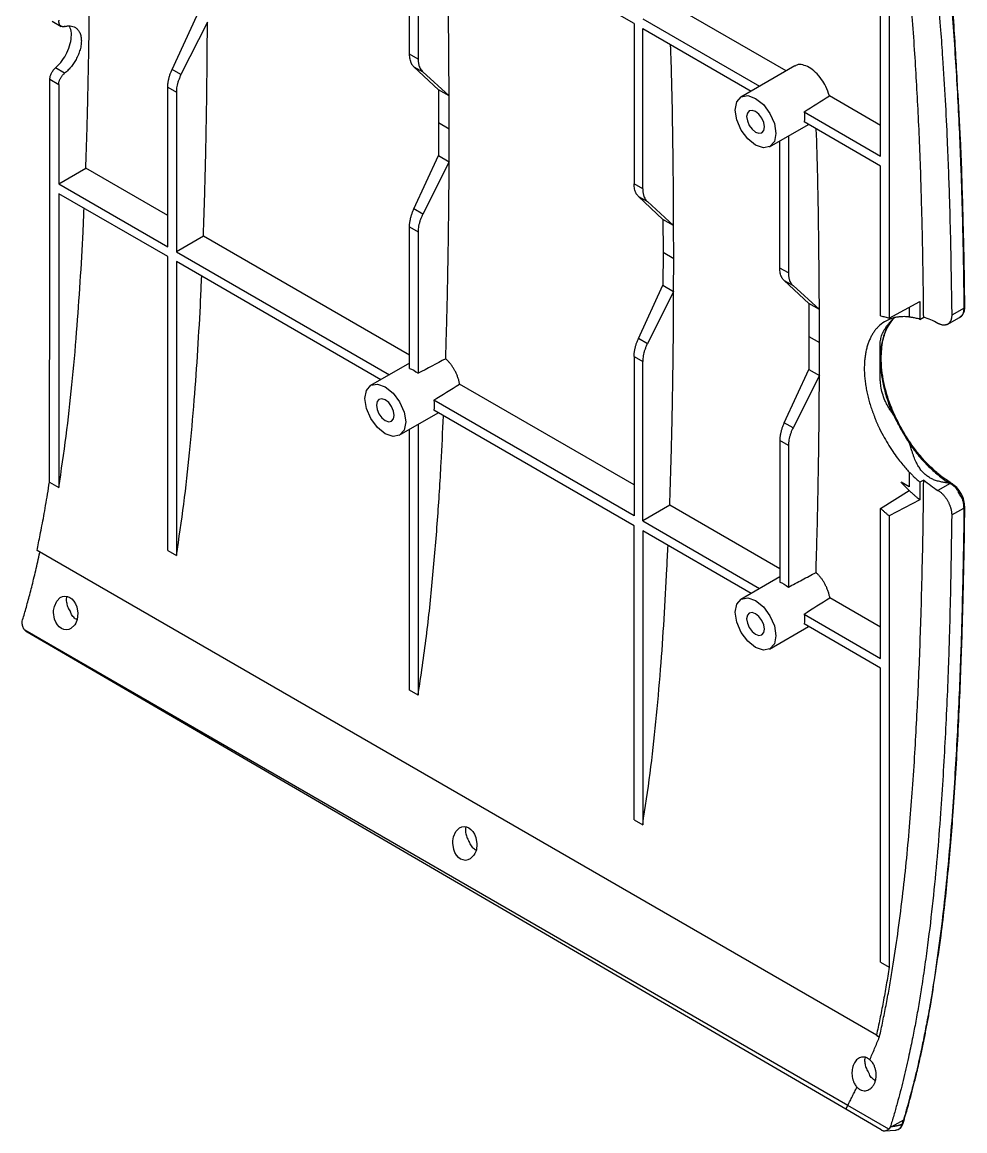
# Model space of a CAD drawing. Header units: millimetres. Extents: x 1874 to 2503, y 420 to 865.
# Drawn here: x 2359.6 to 2406.3, y 631.4 to 686.4 of the extents above; entities that cross this region are included whole.
import ezdxf

# ---------------------------------------------------------------- set-up
doc = ezdxf.new("R2010")
doc.units = ezdxf.units.MM
doc.layers.get('0').update_dxf_attribs({"lineweight": 18})
doc.layers.add('尺寸线层', color=3, linetype='Continuous', lineweight=18)

# ---------------------------------------------------------------- blocks, each defined once
blk = doc.blocks.new('54210')
at = {"color": 7, "linetype": 'Continuous', "lineweight": 25}
for p, q in [((55.51, -13.64), (55.51, 15.51)), ((56.37, 15.02), (56.37, -29.72)), ((31.06, -0.5), (11.18, 10.97)), ((8.78, -3.54), (8.78, 9.06)), ((9.63, 9.56), (9.63, -4.03)), ((46.14, -5.19), (34.54, 1.51)), ((-14.77, -5.04), (-12.33, 0.26)), ((-26.68, -0.24), (-25.76, -0.77)), ((-11.27, -0.36), (-13.89, -5.55)), ((31.06, -0.5), (31.06, -16.4)), ((31.91, -0.01), (43.51, -6.71)), ((31.91, -1), (42.66, -7.2)), ((31.91, -16.89), (31.91, -1)), ((9.63, -4.03), (8.78, -3.54)), ((-25.44, -5.42), (-26.34, -4.9)), ((-13.89, -5.55), (-14.77, -5.04)), ((9.21, -4.77), (10.09, -5.28)), ((11.65, -7.05), (9.21, -4.77)), ((10.09, -5.28), (12.71, -7.66)), ((47.01, -4.69), (41.64, -7.79)), ((-26.89, -6.02), (-26.01, -6.53)), ((-26.01, -6.53), (-26.01, -16.38)), ((-15.2, -22.63), (-15.2, -6.8)), ((-15.2, -6.8), (-14.34, -7.3)), ((-14.34, -7.3), (-14.34, -23.12)), ((11.65, -7.05), (11.66, -10.28)), ((12.71, -7.66), (11.65, -7.05)), ((12.72, -10.89), (12.71, -7.66)), ((55.51, -10.6), (50.43, -7.66)), ((47.91, -9.25), (55.51, -13.64)), ((11.66, -10.31), (11.65, -13.59)), ((11.66, -10.28), (11.66, -10.31)), ((11.66, -10.31), (12.72, -10.93)), ((12.71, -14.2), (12.72, -10.93)), ((12.72, -10.93), (12.72, -10.89)), ((44.49, -12.73), (48.36, -10.49)), ((55.51, -14.62), (47.91, -10.23)), ((46.36, -11.65), (46.36, -25.23)), ((45.51, -24.74), (45.51, -12.14)), ((9.21, -18.88), (11.65, -13.59)), ((12.71, -14.2), (10.09, -19.39)), ((11.65, -13.59), (12.71, -14.2)), ((-26.01, -16.38), (-23.33, -14.84)), ((-15.2, -19.54), (-23.33, -14.84)), ((55.51, -29.49), (55.51, -14.62)), ((-26.01, -16.38), (-15.2, -22.63)), ((31.91, -16.89), (31.06, -16.4)), ((-15.2, -23.61), (-26.01, -17.37)), ((-26.01, -17.37), (-26.01, -46.52)), ((31.48, -17.63), (32.37, -18.14)), ((33.92, -19.91), (31.48, -17.63)), ((32.37, -18.14), (34.98, -20.52)), ((10.09, -19.39), (9.21, -18.88)), ((8.78, -20.65), (9.63, -21.14)), ((8.78, -34.69), (8.78, -20.65)), ((33.92, -19.91), (33.93, -23.14)), ((34.98, -20.52), (33.92, -19.91)), ((34.99, -23.75), (34.98, -20.52)), ((-11.67, -21.57), (-14.34, -23.12)), ((8.78, -33.38), (-11.67, -21.57)), ((9.63, -21.14), (9.63, -35.18)), ((-15.2, -52.76), (-15.2, -23.61)), ((-14.34, -23.12), (6.78, -35.32)), ((5.93, -35.81), (-14.34, -24.1)), ((-14.34, -24.1), (-14.34, -53.25)), ((33.93, -23.17), (33.92, -26.44)), ((33.93, -23.14), (33.93, -23.17)), ((33.93, -23.17), (34.99, -23.78)), ((34.98, -27.06), (34.99, -23.78)), ((34.99, -23.78), (34.99, -23.75)), ((46.36, -25.23), (45.51, -24.74)), ((45.93, -25.97), (46.82, -26.48)), ((48.38, -28.25), (45.93, -25.97)), ((31.48, -31.74), (33.92, -26.44)), ((34.98, -27.06), (32.37, -32.25)), ((33.92, -26.44), (34.98, -27.06)), ((46.82, -26.48), (49.44, -28.86)), ((48.38, -28.25), (48.38, -31.48)), ((49.44, -28.86), (48.38, -28.25)), ((56.37, -29.72), (59.4, -28.07)), ((59.4, -28.07), (59.4, -29.83)), ((49.44, -32.09), (49.44, -28.86)), ((56.87, -29.68), (56.73, -29.81)), ((59.4, -29.83), (59.78, -29.62)), ((62.1, -30.34), (63.32, -29.66)), ((63.78, -28.72), (62.56, -29.4)), ((63.32, -29.66), (63.39, -29.62)), ((63.53, -29.5), (63.36, -29.6)), ((32.37, -32.25), (31.48, -31.74)), ((48.38, -31.48), (48.38, -31.52)), ((48.38, -31.52), (49.44, -32.13)), ((48.38, -31.52), (48.38, -34.79)), ((49.44, -32.13), (49.44, -32.09)), ((49.44, -35.4), (49.44, -32.13)), ((31.06, -33.5), (31.06, -49.33)), ((31.06, -33.5), (31.91, -34)), ((31.91, -49.82), (31.91, -34)), ((8.78, -34.16), (4.91, -36.4)), ((45.93, -40.09), (48.38, -34.79)), ((48.38, -34.79), (49.44, -35.4)), ((31.06, -46.24), (13.74, -36.24)), ((49.44, -35.4), (46.82, -40.6)), ((31.06, -49.33), (11.18, -37.85)), ((7.76, -41.33), (11.63, -39.1)), ((31.06, -50.31), (11.18, -38.84)), ((9.63, -40.25), (9.63, -67.09)), ((46.82, -40.6), (45.93, -40.09)), ((8.78, -66.6), (8.78, -40.75)), ((46.36, -42.34), (45.51, -41.85)), ((45.51, -41.85), (45.51, -55.89)), ((46.36, -42.34), (46.36, -56.38)), ((58.34, -44.97), (58.34, -46.45)), ((-26.94, -45.98), (-26.01, -46.52)), ((58.34, -46.45), (57.55, -45.99)), ((59.78, -45.76), (59.4, -45.97)), ((59.4, -45.97), (59.4, -47.73)), ((62.41, -46.11), (61.2, -46.79)), ((55.51, -48.59), (58.34, -46.8)), ((34.59, -48.27), (31.91, -49.82)), ((45.51, -54.58), (34.59, -48.27)), ((59.4, -47.73), (56.37, -49.33)), ((55.51, -63.45), (55.51, -48.59)), ((56.37, -49.33), (56.37, -94.07)), ((62.56, -49.23), (63.77, -48.55)), ((31.06, -79.46), (31.06, -50.31)), ((31.91, -49.82), (43.51, -56.52)), ((42.66, -57.01), (31.91, -50.8)), ((31.91, -50.8), (31.91, -79.95)), ((55.09, -100.81), (-28.17, -52.74)), ((-15.2, -52.76), (-14.34, -53.25)), ((45.51, -55.36), (41.64, -57.6)), ((55.51, -60.36), (50.47, -57.44)), ((47.91, -59.05), (55.51, -63.45)), ((44.49, -62.54), (48.36, -60.3)), ((55.51, -64.43), (47.91, -60.04)), ((52.25, -107.78), (-29.38, -60.66)), ((52.05, -108.16), (-29.16, -60.84)), ((55.51, -93.58), (55.51, -64.43)), ((9.63, -67.09), (8.78, -66.6)), ((31.06, -79.46), (31.91, -79.95)), ((55.51, -93.58), (56.37, -94.07)), ((55.09, -100.81), (55.4, -100.98)), ((55.38, -101.03), (55.39, -100.98)), ((52.05, -108.16), (52.25, -107.78)), ((55.57, -110.21), (52.05, -108.16)), ((56.31, -110.13), (52.25, -107.78)), ((57.77, -109.25), (56.59, -109.91)), ((57.66, -109.64), (57.77, -109.25)), ((57.72, -109.65), (57.87, -109.14)), ((55.89, -110.3), (57.02, -110.23))]:
    blk.add_line(p, q, dxfattribs=at)
at = {"color": 8, "linetype": 'Continuous', "lineweight": 25}
for p, q in [((58.34, -28.64), (58.34, -29.6)), ((55.13, -100.89), (55.38, -101.03))]:
    blk.add_line(p, q, dxfattribs=at)
at = {"color": 7, "linetype": 'Continuous', "lineweight": 25}
for points in [[(45.12, -11.4), (44.97, -12.2), (44.53, -12.7), (43.88, -12.83), (43.11, -12.56), (42.34, -11.94), (41.68, -11.06), (41.24, -10.05), (41.09, -9.07), (41.24, -8.27), (41.68, -7.76), (42.34, -7.64), (43.11, -7.91), (43.88, -8.53), (44.53, -9.41), (44.97, -10.42), (45.12, -11.4)], [(43.99, -10.74), (43.92, -10.31), (43.73, -9.87), (43.44, -9.49), (43.11, -9.21), (42.77, -9.1), (42.48, -9.15), (42.29, -9.37), (42.22, -9.72), (42.29, -10.15), (42.48, -10.59), (42.77, -10.98), (43.11, -11.25), (43.44, -11.37), (43.73, -11.32), (43.92, -11.1), (43.99, -10.74)], [(8.4, -40), (8.24, -40.81), (7.8, -41.31), (7.15, -41.44), (6.38, -41.17), (5.61, -40.55), (4.95, -39.66), (4.52, -38.66), (4.36, -37.68), (4.52, -36.87), (4.95, -36.37), (5.61, -36.24), (6.38, -36.51), (7.15, -37.14), (7.8, -38.02), (8.24, -39.02), (8.4, -40)], [(7.26, -39.35), (7.2, -38.92), (7, -38.48), (6.72, -38.09), (6.38, -37.82), (6.04, -37.7), (5.75, -37.76), (5.56, -37.98), (5.5, -38.33), (5.56, -38.76), (5.75, -39.2), (6.04, -39.59), (6.38, -39.86), (6.72, -39.98), (7, -39.92), (7.2, -39.7), (7.26, -39.35)], [(-25.74, -60.49), (-25.96, -60.33), (-26.15, -60.11), (-26.3, -59.85), (-26.42, -59.55), (-26.52, -58.91), (-26.52, -58.69), (-26.45, -58.29), (-26.22, -57.76), (-25.86, -57.4), (-25.63, -57.3), (-25.4, -57.27), (-25.16, -57.31), (-24.93, -57.41), (-24.72, -57.56), (-24.53, -57.77), (-24.36, -58.04), (-24.23, -58.34), (-24.12, -58.98), (-24.19, -59.6), (-24.32, -59.96), (-24.42, -60.12), (-24.8, -60.49), (-25.03, -60.59), (-25.26, -60.62), (-25.51, -60.59), (-25.74, -60.49)], [(45.12, -61.21), (44.97, -62.01), (44.53, -62.51), (43.88, -62.64), (43.11, -62.37), (42.34, -61.75), (41.68, -60.87), (41.24, -59.86), (41.09, -58.88), (41.24, -58.08), (41.68, -57.57), (42.34, -57.45), (43.11, -57.72), (43.88, -58.34), (44.53, -59.22), (44.97, -60.23), (45.12, -61.21)], [(43.99, -60.55), (43.92, -60.12), (43.73, -59.68), (43.44, -59.3), (43.11, -59.02), (42.77, -58.9), (42.48, -58.96), (42.29, -59.18), (42.22, -59.53), (42.29, -59.96), (42.48, -60.4), (42.77, -60.79), (43.11, -61.06), (43.44, -61.18), (43.73, -61.13), (43.92, -60.9), (43.99, -60.55)], [(13.85, -83.35), (13.64, -83.19), (13.44, -82.96), (13.29, -82.71), (13.17, -82.41), (13.07, -81.77), (13.08, -81.54), (13.14, -81.15), (13.37, -80.62), (13.73, -80.26), (13.96, -80.16), (14.2, -80.13), (14.43, -80.17), (14.66, -80.27), (14.87, -80.42), (15.06, -80.63), (15.23, -80.89), (15.36, -81.2), (15.47, -81.83), (15.41, -82.46), (15.27, -82.81), (15.17, -82.98), (14.8, -83.34), (14.57, -83.44), (14.33, -83.48), (14.09, -83.44), (13.85, -83.35)]]:
    blk.add_lwpolyline(points, dxfattribs=at)
for points, knots in [([(56.5, 24.22), (56.56, 24.07), (56.69, 23.79), (56.89, 23.35), (57.08, 22.89), (57.26, 22.43), (57.44, 21.95), (57.62, 21.46), (57.8, 20.96), (57.96, 20.44), (58.13, 19.91), (58.29, 19.37), (58.45, 18.82), (58.6, 18.26), (58.82, 17.43), (59.1, 16.24), (59.46, 14.58), (59.83, 12.61), (60.33, 9.51), (60.93, 4.92), (61.37, 0.11), (61.69, -4.37), (61.92, -8.02), (62.1, -11.76), (62.23, -15.09), (62.35, -18.47), (62.44, -22.23), (62.51, -26.01), (62.55, -28.4), (62.56, -29.4)], [0, 0, 0, 0, 33.307352, 67.05916, 101.258939, 135.91006, 171.015705, 206.57883, 242.602121, 279.087954, 316.038352, 353.454942, 391.338917, 429.691052, 468.512403, 558.592271, 666.754592, 792.98292, 937.209019, 1252.460854, 1639.417221, 1802.271679, 2049.017673, 2282.724388, 2458.773108, 2628.838661, 2868.664411, 3107.139238, 3278.574933, 3278.574933, 3278.574933, 3278.574933]), ([(57.77, 25.05), (57.83, 24.91), (57.98, 24.58), (58.22, 23.99), (58.53, 23.21), (58.93, 22.11), (59.35, 20.8), (59.75, 19.39), (60.13, 17.89), (60.59, 15.81), (61.13, 12.95), (61.63, 9.66), (62.04, 6.32), (62.38, 3.01), (62.67, -0.42), (62.92, -3.89), (63.2, -8.54), (63.4, -13.01), (63.56, -17.74), (63.65, -21.31), (63.73, -25.13), (63.76, -27.52), (63.77, -28.72)], [0, 0, 0, 0, 24.035941, 58.653872, 103.736199, 159.164341, 243.687957, 318.267143, 383.917188, 477.480808, 636.758036, 809.276331, 955.098399, 1114.252503, 1273.420711, 1432.583679, 1591.746636, 1910.094634, 2037.005832, 2228.470465, 2387.532003, 2546.829242, 2546.829242, 2546.829242, 2546.829242]), ([(63.15, -6.91), (63.04, -4.84), (62.81, -0.37), (62.18, 6.32), (61.44, 11.89), (60.69, 15.94), (60.22, 18.03), (59.83, 19.55), (59.51, 20.7), (59.07, 22.11), (58.52, 23.69), (58.06, 24.73), (57.83, 25.26)], [0, 0, 0, 0, 226.78963, 490.448192, 754.032892, 869.865138, 975.546705, 1012.003518, 1060.922569, 1122.477353, 1196.969646, 1272.156836, 1272.156836, 1272.156836, 1272.156836]), ([(59.78, -29.62), (59.77, -28.83), (59.76, -27.28), (59.72, -24.98), (59.68, -22.76), (59.64, -20.6), (59.58, -18.5), (59.48, -14.88), (59.28, -9.87), (58.98, -4.45), (58.68, -0.25), (58.42, 2.94), (58.1, 6.04), (57.73, 9.18), (57.29, 12.21), (56.88, 14.62), (56.53, 16.36), (56.27, 17.55), (55.99, 18.7), (55.7, 19.81), (55.5, 20.53), (55.4, 20.88)], [0, 0, 0, 0, 123.862343, 244.48663, 361.874443, 476.027495, 586.947652, 694.636947, 1051.58451, 1389.180869, 1568.759839, 1736.379854, 1914.032606, 2083.114487, 2263.941348, 2429.54033, 2502.080808, 2573.081139, 2642.560083, 2710.537664, 2777.03526, 2777.03526, 2777.03526, 2777.03526]), ([(12.71, -7.66), (12.69, -5.38), (12.67, -0.94), (12.57, 5.03), (12.45, 8.71), (12.41, 10.26)], [0, 0, 0, 0, 40.096101, 77.859551, 105.495699, 105.495699, 105.495699, 105.495699]), ([(-23.33, -14.84), (-23.31, -14.19), (-23.26, -12.87), (-23.2, -10.88), (-23.15, -8.85), (-23.1, -6.79), (-23.06, -4.69), (-23.02, -2.55), (-22.99, -0.37), (-22.97, 1.85), (-22.95, 4.1), (-22.94, 5.62), (-22.94, 6.38)], [0, 0, 0, 0, 59.908544, 121.086431, 183.53475, 247.254521, 312.246707, 378.512214, 446.051896, 514.866562, 584.956975, 656.323858, 656.323858, 656.323858, 656.323858]), ([(-26.34, -4.9), (-26.11, -4.66), (-25.67, -4.23), (-25.17, -3.37), (-24.84, -2.48), (-24.73, -1.63), (-24.79, -1.02), (-24.95, -0.8), (-24.99, -0.74)], [0, 0, 0, 0, 80.435782, 147.848458, 223.198313, 295.711127, 368.162206, 397.026919, 397.026919, 397.026919, 397.026919]), ([(-25.42, -0.79), (-25.45, -0.79), (-25.5, -0.81), (-25.57, -0.81), (-25.63, -0.81), (-25.69, -0.8), (-25.75, -0.78), (-25.8, -0.75), (-25.84, -0.72), (-25.88, -0.68), (-25.91, -0.63), (-25.94, -0.58), (-25.96, -0.53), (-25.98, -0.47), (-25.99, -0.41), (-25.99, -0.35), (-25.99, -0.29), (-25.99, -0.23), (-25.99, -0.19), (-25.98, -0.17)], [0, 0, 0, 0, 75.931484, 150.383322, 223.355623, 294.848507, 364.862107, 433.396575, 500.452074, 566.028789, 630.12692, 692.746692, 753.88835, 813.552162, 871.738425, 928.447467, 983.679645, 1037.435354, 1089.715028, 1089.715028, 1089.715028, 1089.715028]), ([(-25.42, -0.79), (-25.39, -0.78), (-25.31, -0.76), (-25.21, -0.74), (-25.1, -0.73), (-24.99, -0.72), (-24.83, -0.73), (-24.6, -0.77), (-24.34, -0.89), (-24.11, -1.09), (-23.92, -1.39), (-23.8, -1.77), (-23.76, -2.21), (-23.8, -2.7), (-23.93, -3.2), (-24.11, -3.7), (-24.35, -4.15), (-24.61, -4.56), (-24.86, -4.87), (-25.07, -5.1), (-25.25, -5.27), (-25.38, -5.37), (-25.44, -5.42)], [0, 0, 0, 0, 24.464654, 48.829547, 73.165289, 97.542747, 122.032423, 194.541628, 267.128374, 350.106159, 433.161493, 522.57448, 612.067845, 701.478543, 790.974288, 873.947486, 957.007789, 1029.513285, 1102.104015, 1142.808896, 1183.368524, 1224.111441, 1224.111441, 1224.111441, 1224.111441]), ([(-11.67, -21.57), (-11.64, -20.92), (-11.6, -19.61), (-11.54, -17.62), (-11.48, -15.59), (-11.43, -13.52), (-11.39, -11.42), (-11.35, -9.28), (-11.32, -7.1), (-11.3, -4.89), (-11.28, -2.63), (-11.27, -1.12), (-11.27, -0.36)], [0, 0, 0, 0, 42.422462, 85.744086, 129.965641, 175.087851, 221.111397, 268.03692, 315.865027, 364.596288, 414.231246, 464.77041, 464.77041, 464.77041, 464.77041]), ([(34.98, -20.52), (34.97, -18.03), (34.93, -13.22), (34.83, -7.24), (34.72, -3.77), (34.68, -2.59)], [0, 0, 0, 0, 136.323711, 264.418499, 329.864552, 329.864552, 329.864552, 329.864552]), ([(9.21, -4.77), (9.19, -4.75), (9.14, -4.71), (9.08, -4.63), (9.02, -4.55), (8.97, -4.46), (8.93, -4.36), (8.88, -4.23), (8.83, -4.04), (8.79, -3.8), (8.78, -3.63), (8.78, -3.54)], [0, 0, 0, 0, 22.511022, 44.890268, 67.205076, 89.523364, 111.91302, 134.441288, 179.308676, 223.91941, 268.817493, 268.817493, 268.817493, 268.817493]), ([(9.63, -4.03), (9.63, -4.08), (9.64, -4.16), (9.65, -4.29), (9.66, -4.42), (9.69, -4.54), (9.71, -4.65), (9.76, -4.8), (9.84, -4.96), (9.95, -5.14), (10.04, -5.23), (10.09, -5.28)], [0, 0, 0, 0, 23.675015, 47.212256, 70.682593, 94.157505, 117.708424, 141.406098, 188.605333, 235.538323, 282.777117, 282.777117, 282.777117, 282.777117]), ([(-26.89, -6.02), (-26.89, -6), (-26.89, -5.95), (-26.88, -5.88), (-26.87, -5.8), (-26.85, -5.7), (-26.81, -5.57), (-26.74, -5.42), (-26.66, -5.27), (-26.56, -5.13), (-26.46, -5), (-26.38, -4.93), (-26.34, -4.9)], [0, 0, 0, 0, 39.503063, 78.722607, 117.943773, 157.451719, 236.103867, 314.762211, 393.423005, 472.072089, 550.715392, 629.346766, 629.346766, 629.346766, 629.346766]), ([(-26.01, -6.53), (-26.01, -6.5), (-26.01, -6.44), (-26, -6.35), (-25.98, -6.25), (-25.95, -6.15), (-25.91, -6.04), (-25.85, -5.93), (-25.79, -5.82), (-25.72, -5.71), (-25.63, -5.61), (-25.54, -5.51), (-25.47, -5.45), (-25.44, -5.42)], [0, 0, 0, 0, 48.93081, 100.148524, 153.65366, 209.446626, 267.527735, 327.897217, 390.555232, 455.501874, 522.737182, 592.261144, 664.0737, 664.0737, 664.0737, 664.0737]), ([(-15.2, -6.8), (-15.2, -6.76), (-15.19, -6.67), (-15.19, -6.53), (-15.17, -6.39), (-15.15, -6.24), (-15.12, -6.09), (-15.08, -5.9), (-15.01, -5.64), (-14.9, -5.34), (-14.81, -5.14), (-14.77, -5.04)], [0, 0, 0, 0, 26.174023, 52.19573, 78.143473, 104.096271, 130.1331, 156.332175, 208.51351, 260.400497, 312.625568, 312.625568, 312.625568, 312.625568]), ([(50.43, -7.66), (50.33, -7.35), (50.15, -6.79), (49.65, -5.98), (49.07, -5.31), (48.41, -4.81), (47.76, -4.56), (47.28, -4.53), (47.08, -4.67), (47.03, -4.71)], [0, 0, 0, 0, 161.852699, 290.780463, 439.698541, 581.594164, 723.163127, 872.404399, 929.875184, 929.875184, 929.875184, 929.875184]), ([(-26.94, -45.98), (-26.94, -44.32), (-26.93, -40.99), (-26.92, -36), (-26.91, -31), (-26.9, -24.34), (-26.89, -16.02), (-26.89, -9.35), (-26.89, -6.02)], [0, 0, 0, 0, 74.491368, 148.982741, 223.474096, 297.96545, 446.94817, 595.93089, 595.93089, 595.93089, 595.93089]), ([(-13.89, -5.55), (-13.91, -5.6), (-13.96, -5.7), (-14.02, -5.85), (-14.08, -6), (-14.14, -6.14), (-14.19, -6.29), (-14.24, -6.49), (-14.3, -6.74), (-14.34, -7.02), (-14.34, -7.21), (-14.34, -7.3)], [0, 0, 0, 0, 24.560225, 48.976679, 73.322828, 97.672775, 122.100586, 146.679627, 195.631343, 244.303041, 293.288247, 293.288247, 293.288247, 293.288247]), ([(63.86, -28.6), (63.85, -27.91), (63.84, -26.56), (63.81, -24.71), (63.78, -23.16), (63.75, -21.89), (63.72, -20.75), (63.69, -19.6), (63.61, -16.68), (63.49, -12.41), (63.25, -8.61), (63.15, -6.91)], [0, 0, 0, 0, 162.57926, 317.896246, 438.757742, 530.367619, 619.843749, 711.100507, 803.952269, 1316.075364, 1730.011971, 1730.011971, 1730.011971, 1730.011971]), ([(49.44, -28.86), (49.42, -26.58), (49.39, -22.15), (49.29, -16.18), (49.18, -12.5), (49.13, -10.94)], [0, 0, 0, 0, 189.48659, 368.277755, 499.469488, 499.469488, 499.469488, 499.469488]), ([(12.37, -33.73), (12.39, -33.06), (12.43, -31.71), (12.49, -29.66), (12.54, -27.57), (12.58, -25.44), (12.62, -23.27), (12.65, -21.06), (12.68, -18.81), (12.7, -16.51), (12.71, -14.98), (12.71, -14.2)], [0, 0, 0, 0, 79.095798, 159.928298, 242.498882, 326.808849, 412.859421, 500.651742, 590.186895, 681.465898, 774.489711, 774.489711, 774.489711, 774.489711]), ([(31.48, -17.63), (31.46, -17.61), (31.41, -17.56), (31.35, -17.49), (31.3, -17.41), (31.25, -17.32), (31.2, -17.22), (31.15, -17.09), (31.1, -16.9), (31.06, -16.66), (31.06, -16.49), (31.06, -16.4)], [0, 0, 0, 0, 81.445732, 162.414696, 243.150517, 323.898931, 404.905558, 486.413686, 648.745601, 810.148929, 972.5919, 972.5919, 972.5919, 972.5919]), ([(31.91, -16.89), (31.91, -16.93), (31.91, -17.02), (31.92, -17.15), (31.94, -17.27), (31.96, -17.39), (31.99, -17.51), (32.04, -17.65), (32.11, -17.82), (32.22, -18), (32.32, -18.09), (32.37, -18.14)], [0, 0, 0, 0, 82.583243, 164.685904, 246.555193, 328.440435, 410.590808, 493.253094, 657.893577, 821.605345, 986.383823, 986.383823, 986.383823, 986.383823]), ([(-26.01, -46.52), (-25.76, -44.81), (-25.24, -41.38), (-24.68, -36.25), (-24.23, -31.16), (-23.87, -26.1), (-23.64, -22.02), (-23.53, -19.59), (-23.5, -18.82)], [0, 0, 0, 0, 106.312577, 213.620537, 324.964241, 431.573603, 539.21843, 589.779033, 589.779033, 589.779033, 589.779033]), ([(8.78, -20.65), (8.78, -20.6), (8.78, -20.51), (8.79, -20.37), (8.81, -20.23), (8.83, -20.08), (8.86, -19.94), (8.9, -19.74), (8.97, -19.49), (9.08, -19.18), (9.16, -18.98), (9.21, -18.88)], [0, 0, 0, 0, 48.744793, 97.205923, 145.529305, 193.862102, 242.351394, 291.142842, 388.321956, 484.952895, 582.213459, 582.213459, 582.213459, 582.213459]), ([(10.09, -19.39), (10.07, -19.44), (10.02, -19.54), (9.95, -19.69), (9.89, -19.84), (9.84, -19.99), (9.79, -20.14), (9.74, -20.33), (9.68, -20.58), (9.64, -20.87), (9.64, -21.05), (9.63, -21.14)], [0, 0, 0, 0, 49.784487, 99.277545, 148.628092, 197.986336, 247.502416, 297.325042, 396.551986, 495.211322, 594.50615, 594.50615, 594.50615, 594.50615]), ([(45.93, -25.97), (45.91, -25.95), (45.87, -25.91), (45.81, -25.83), (45.75, -25.75), (45.7, -25.66), (45.66, -25.57), (45.6, -25.43), (45.55, -25.25), (45.52, -25), (45.51, -24.83), (45.51, -24.74)], [0, 0, 0, 0, 119.694784, 238.688897, 357.340378, 476.010365, 595.059829, 714.846311, 953.413551, 1190.616116, 1429.346566, 1429.346566, 1429.346566, 1429.346566]), ([(46.36, -25.23), (46.36, -25.28), (46.36, -25.37), (46.37, -25.49), (46.39, -25.62), (46.41, -25.74), (46.44, -25.85), (46.49, -26), (46.56, -26.16), (46.68, -26.34), (46.77, -26.44), (46.82, -26.48)], [0, 0, 0, 0, 120.82235, 240.94159, 360.719399, 480.520546, 600.709591, 721.647584, 962.522722, 1202.039115, 1443.116144, 1443.116144, 1443.116144, 1443.116144]), ([(-14.34, -53.25), (-14.09, -51.54), (-13.57, -48.12), (-13.01, -42.98), (-12.56, -37.89), (-12.21, -32.84), (-11.97, -28.75), (-11.87, -26.33), (-11.83, -25.55)], [0, 0, 0, 0, 116.030512, 233.147245, 354.671955, 471.027684, 588.513342, 643.691199, 643.691199, 643.691199, 643.691199]), ([(34.59, -48.27), (34.61, -47.7), (34.65, -46.56), (34.7, -44.82), (34.75, -43.06), (34.8, -41.27), (34.84, -39.45), (34.88, -37.1), (34.93, -34.17), (34.96, -30.65), (34.98, -28.27), (34.98, -27.06)], [0, 0, 0, 0, 118.130138, 238.298004, 360.505239, 484.753406, 611.04399, 739.378406, 976.937406, 1223.396392, 1478.762132, 1478.762132, 1478.762132, 1478.762132]), ([(63.54, -29.49), (63.55, -29.48), (63.64, -29.42), (63.74, -29.22), (63.85, -28.93), (63.86, -28.7), (63.86, -28.58)], [0, 0, 0, 0, 51.052985, 340.237979, 625.880459, 908.604283, 908.604283, 908.604283, 908.604283]), ([(58.35, -29.6), (58.29, -29.59), (58.16, -29.58), (57.95, -29.56), (57.69, -29.56), (57.4, -29.58), (57.06, -29.62), (56.53, -29.74), (55.91, -30.02), (55.39, -30.43), (55.06, -30.78), (54.86, -31.05), (54.67, -31.35), (54.5, -31.67), (54.34, -32.02), (54.21, -32.39), (54.1, -32.79), (54.01, -33.22), (53.94, -33.68), (53.9, -34.16), (53.89, -34.49), (53.89, -34.66)], [0, 0, 0, 0, 75.547728, 173.148681, 292.769465, 434.452857, 598.4798, 785.607068, 1248.186404, 1628.511723, 1789.456969, 1953.502487, 2119.457704, 2286.550078, 2455.392701, 2626.510727, 2800.584616, 2977.617422, 3156.427093, 3337.122193, 3520.404074, 3520.404074, 3520.404074, 3520.404074]), ([(55.51, -29.49), (55.59, -29.5), (55.73, -29.53), (55.94, -29.59), (56.15, -29.65), (56.3, -29.7), (56.37, -29.72)], [0, 0, 0, 0, 207.341088, 414.548183, 621.755279, 829.096367, 829.096367, 829.096367, 829.096367]), ([(55.56, -33.73), (55.59, -33.11), (55.65, -31.91), (56.17, -30.61), (56.59, -29.89), (56.87, -29.68), (56.87, -29.68)], [0, 0, 0, 0, 308.858106, 585.446082, 833.865418, 837.29491, 837.29491, 837.29491, 837.29491]), ([(59.4, -29.83), (59.32, -29.8), (59.18, -29.76), (58.97, -29.71), (58.78, -29.67), (58.62, -29.64), (58.48, -29.62), (58.39, -29.6), (58.35, -29.6)], [0, 0, 0, 0, 261.820624, 501.437551, 718.889593, 914.082192, 1086.5231, 1235.886829, 1235.886829, 1235.886829, 1235.886829]), ([(62.56, -29.4), (62.56, -29.44), (62.56, -29.52), (62.55, -29.62), (62.53, -29.73), (62.51, -29.83), (62.48, -29.92), (62.44, -30.01), (62.39, -30.09), (62.33, -30.16), (62.27, -30.23), (62.2, -30.28), (62.12, -30.33), (62.04, -30.36), (61.95, -30.38), (61.86, -30.4), (61.76, -30.4), (61.65, -30.39), (61.54, -30.37), (61.43, -30.33), (61.32, -30.29), (61.24, -30.25), (61.2, -30.23)], [0, 0, 0, 0, 186.83418, 375.206726, 565.118202, 756.569161, 949.56014, 1144.091666, 1340.164249, 1537.778389, 1736.934573, 1937.633277, 2139.874966, 2343.660091, 2548.989096, 2755.862412, 2964.280462, 3174.243656, 3385.752398, 3598.807081, 3813.408088, 4029.555795, 4029.555795, 4029.555795, 4029.555795]), ([(63.32, -29.66), (63.32, -29.66), (63.38, -29.63), (63.46, -29.56), (63.53, -29.5)], [0, 0, 0, 0, 37.635279, 512.808292, 512.808292, 512.808292, 512.808292]), ([(63.53, -29.5), (63.54, -29.49), (63.56, -29.47), (63.58, -29.45), (63.61, -29.41), (63.65, -29.35), (63.69, -29.28), (63.73, -29.18), (63.76, -29.05), (63.78, -28.89), (63.78, -28.78), (63.78, -28.72)], [0, 0, 0, 0, 59.950874, 152.004577, 276.477572, 433.487981, 623.090495, 845.312982, 1191.314697, 1537.564846, 1884.264029, 1884.264029, 1884.264029, 1884.264029]), ([(55.47, -33.78), (55.47, -33.7), (55.46, -33.55), (55.45, -33.33), (55.45, -33.14), (55.45, -32.97), (55.45, -32.83), (55.45, -32.67), (55.45, -32.46), (55.46, -32.21), (55.49, -31.95), (55.55, -31.63), (55.68, -31.23), (55.89, -30.83), (56.1, -30.51), (56.29, -30.27), (56.5, -30.04), (56.65, -29.89), (56.73, -29.81)], [0, 0, 0, 0, 151.169415, 289.87423, 416.293708, 530.549758, 632.72083, 722.854977, 854.926429, 1094.023965, 1295.870877, 1471.640277, 1849.00231, 2242.914172, 2442.514983, 2645.339097, 2851.07908, 3059.001996, 3059.001996, 3059.001996, 3059.001996]), ([(56.73, -29.81), (56.53, -30.04), (56.34, -30.29), (56.03, -30.86), (55.9, -31.17), (55.69, -31.83), (55.61, -32.19), (55.5, -32.96), (55.47, -33.36), (55.47, -33.78)], [0, 0, 0, 0, 209.654284, 209.654284, 419.308567, 419.308567, 628.962851, 628.962851, 838.617134, 838.617134, 838.617134, 838.617134]), ([(31.06, -33.5), (31.06, -33.46), (31.06, -33.37), (31.07, -33.23), (31.08, -33.09), (31.1, -32.94), (31.13, -32.8), (31.17, -32.6), (31.24, -32.35), (31.35, -32.04), (31.44, -31.84), (31.48, -31.74)], [0, 0, 0, 0, 105.517849, 210.421652, 315.027272, 419.653274, 524.618039, 630.236883, 840.600501, 1049.777485, 1260.317419, 1260.317419, 1260.317419, 1260.317419]), ([(32.37, -32.25), (32.34, -32.3), (32.29, -32.4), (32.23, -32.55), (32.17, -32.7), (32.11, -32.84), (32.07, -32.99), (32.01, -33.19), (31.96, -33.44), (31.92, -33.72), (31.91, -33.91), (31.91, -34)], [0, 0, 0, 0, 106.825261, 213.025188, 318.919321, 424.82997, 531.079296, 637.986396, 850.903007, 1062.601671, 1275.663945, 1275.663945, 1275.663945, 1275.663945]), ([(13.74, -36.24), (13.73, -36.19), (13.71, -36.08), (13.68, -35.92), (13.63, -35.76), (13.58, -35.61), (13.53, -35.45), (13.46, -35.3), (13.4, -35.15), (13.33, -35), (13.25, -34.86), (13.17, -34.73), (13.09, -34.59), (13.01, -34.47), (12.92, -34.34), (12.83, -34.23), (12.74, -34.12), (12.65, -34.01), (12.56, -33.91), (12.46, -33.82), (12.4, -33.76), (12.37, -33.73)], [0, 0, 0, 0, 118.586148, 235.81878, 351.69808, 466.224237, 579.397449, 691.21792, 801.685864, 910.801504, 1018.565069, 1124.9768, 1230.036948, 1333.745774, 1436.103549, 1537.110557, 1636.767094, 1735.073468, 1832.03, 1927.637028, 2021.894904, 2021.894904, 2021.894904, 2021.894904]), ([(56.73, -39.22), (56.67, -39.14), (56.57, -39), (56.42, -38.78), (56.28, -38.55), (56.16, -38.32), (56.04, -38.1), (55.87, -37.72), (55.68, -37.18), (55.55, -36.61), (55.49, -36.14), (55.47, -35.79), (55.45, -35.42), (55.45, -35.07), (55.45, -34.7), (55.45, -34.27), (55.46, -33.96), (55.47, -33.78)], [0, 0, 0, 0, 138.209165, 274.497975, 409.144494, 542.339721, 674.274989, 805.143213, 1186.373476, 1558.753908, 1709.120844, 1920.829445, 2107.693445, 2295.71657, 2466.313796, 2703.510277, 3008.741846, 3008.741846, 3008.741846, 3008.741846]), ([(55.47, -33.78), (55.47, -34.62), (55.58, -35.5), (55.9, -36.89), (56.03, -37.36), (56.34, -38.29), (56.52, -38.75), (56.73, -39.22)], [0, 0, 0, 0, 333.27551, 333.27551, 499.913264, 499.913264, 666.551019, 666.551019, 666.551019, 666.551019]), ([(62.63, -46.14), (62.32, -45.94), (61.72, -45.56), (60.89, -44.87), (60.17, -44.18), (59.5, -43.45), (58.91, -42.71), (58.4, -41.99), (57.85, -41.14), (57.18, -39.95), (56.56, -38.57), (56.11, -37.23), (55.81, -36.07), (55.6, -34.81), (55.57, -34), (55.56, -33.58)], [0, 0, 0, 0, 232.556923, 443.581651, 631.938781, 798.440951, 988.873341, 1141.082283, 1267.191359, 1519.453874, 1859.54416, 2061.626852, 2287.320435, 2532.834155, 2801.271883, 2801.271883, 2801.271883, 2801.271883]), ([(53.89, -34.66), (53.89, -34.75), (53.89, -34.93), (53.9, -35.2), (53.92, -35.48), (53.95, -35.75), (53.98, -36.03), (54.02, -36.3), (54.06, -36.58), (54.12, -36.86), (54.17, -37.14), (54.24, -37.42), (54.31, -37.7), (54.38, -37.98), (54.46, -38.26), (54.55, -38.53), (54.64, -38.8), (54.74, -39.08), (54.84, -39.34), (54.94, -39.61), (55.05, -39.88), (55.16, -40.14), (55.38, -40.64), (55.86, -41.59), (56.51, -42.65), (57.15, -43.56), (57.59, -44.11), (57.98, -44.57), (58.23, -44.84), (58.34, -44.97)], [0, 0, 0, 0, 142.352028, 283.271267, 422.926368, 561.475485, 699.066197, 835.835528, 971.912252, 1107.421499, 1242.48429, 1377.230652, 1511.358697, 1644.374935, 1775.998682, 1906.448472, 2035.844836, 2164.299722, 2291.921324, 2418.813866, 2545.083247, 2670.915524, 2796.230979, 3255.958418, 4055.343831, 4407.630551, 4720.438127, 4991.584812, 5222.620026, 5222.620026, 5222.620026, 5222.620026]), ([(49.1, -54.93), (49.12, -54.26), (49.16, -52.9), (49.22, -50.85), (49.27, -48.76), (49.31, -46.63), (49.35, -44.46), (49.38, -42.25), (49.41, -40), (49.43, -37.71), (49.43, -36.18), (49.44, -35.4)], [0, 0, 0, 0, 190.747511, 385.54395, 584.392649, 787.296736, 994.259158, 1205.282692, 1420.369957, 1639.523425, 1862.745435, 1862.745435, 1862.745435, 1862.745435]), ([(9.63, -67.09), (9.92, -65.15), (10.5, -61.26), (11.1, -55.49), (11.57, -49.75), (11.92, -44.38), (12.07, -40.94), (12.14, -39.4)], [0, 0, 0, 0, 167.10961, 333.829144, 504.390214, 673.444577, 812.461506, 812.461506, 812.461506, 812.461506]), ([(56.73, -39.22), (56.75, -39.27), (56.81, -39.36), (56.88, -39.51), (56.97, -39.68), (57.08, -39.9), (57.22, -40.17), (57.44, -40.58), (57.71, -41.07), (58.06, -41.65), (58.28, -42.01), (58.39, -42.19)], [0, 0, 0, 0, 95.270596, 191.593408, 278.957959, 419.316498, 618.669549, 787.874032, 1196.480028, 1573.108881, 1920.168831, 1920.168831, 1920.168831, 1920.168831]), ([(45.93, -40.09), (45.91, -40.14), (45.87, -40.24), (45.8, -40.4), (45.75, -40.55), (45.7, -40.7), (45.65, -40.86), (45.61, -41.01), (45.58, -41.15), (45.55, -41.3), (45.53, -41.44), (45.52, -41.58), (45.51, -41.72), (45.51, -41.8), (45.51, -41.85)], [0, 0, 0, 0, 195.057524, 388.928034, 581.612072, 773.110187, 963.422942, 1152.550906, 1340.494664, 1527.254809, 1712.831945, 1897.226691, 2080.439675, 2262.471539, 2262.471539, 2262.471539, 2262.471539]), ([(46.82, -40.6), (46.79, -40.65), (46.75, -40.74), (46.68, -40.89), (46.62, -41.04), (46.57, -41.19), (46.52, -41.34), (46.46, -41.54), (46.41, -41.78), (46.37, -42.07), (46.36, -42.25), (46.36, -42.34)], [0, 0, 0, 0, 144.658612, 288.470419, 431.868134, 575.288214, 719.166917, 863.936351, 1152.25974, 1438.933834, 1727.454473, 1727.454473, 1727.454473, 1727.454473]), ([(62.41, -46.12), (62.4, -46.11), (62.37, -46.1), (62.32, -46.08), (62.26, -46.06), (62.2, -46.06), (62.13, -46.05), (62.03, -46.04), (61.91, -46.02), (61.76, -46), (61.5, -45.95), (61.16, -45.87), (60.77, -45.74), (60.42, -45.57), (60.09, -45.35), (59.78, -45.08), (59.5, -44.77), (59.25, -44.4), (59.01, -43.96), (58.84, -43.54), (58.7, -43.16), (58.62, -42.89), (58.51, -42.57), (58.44, -42.34), (58.39, -42.19)], [0, 0, 0, 0, 35.095343, 78.662168, 142.249387, 176.946014, 231.488217, 305.928469, 397.522267, 517.690978, 666.48602, 1003.193591, 1321.189504, 1625.300992, 1946.409206, 2285.644915, 2640.199147, 3010.586361, 3426.447065, 3919.589159, 4181.959827, 4443.8144, 4621.617709, 5023.966696, 5023.966696, 5023.966696, 5023.966696]), ([(58.39, -42.19), (58.68, -42.6), (58.99, -43), (59.62, -43.76), (59.95, -44.11), (60.63, -44.77), (60.98, -45.08), (61.69, -45.65), (62.05, -45.9), (62.41, -46.12)], [0, 0, 0, 0, 247.809571, 247.809571, 495.619142, 495.619142, 743.428713, 743.428713, 991.238284, 991.238284, 991.238284, 991.238284]), ([(58.34, -44.97), (58.41, -45.03), (58.55, -45.18), (58.79, -45.42), (59.08, -45.69), (59.29, -45.87), (59.4, -45.97)], [0, 0, 0, 0, 185.886706, 413.437122, 683.429797, 996.212866, 996.212866, 996.212866, 996.212866]), ([(-28.17, -52.75), (-28.12, -52.5), (-28.01, -51.98), (-27.85, -51.16), (-27.67, -50.27), (-27.49, -49.3), (-27.31, -48.26), (-27.12, -47.14), (-27, -46.38), (-26.94, -45.98)], [0, 0, 0, 0, 87.379323, 183.907296, 289.575316, 404.382339, 528.332783, 661.43172, 803.683636, 803.683636, 803.683636, 803.683636]), ([(55.4, -100.98), (55.45, -100.73), (55.57, -100.21), (55.73, -99.44), (55.89, -98.65), (56.05, -97.86), (56.2, -97.06), (56.35, -96.25), (56.49, -95.43), (56.63, -94.6), (56.91, -92.91), (57.29, -90.26), (57.73, -86.76), (58.11, -83.21), (58.42, -79.78), (58.69, -76.29), (58.98, -71.78), (59.28, -66.04), (59.5, -60.1), (59.64, -54.87), (59.73, -50.39), (59.77, -47.33), (59.78, -45.76)], [0, 0, 0, 0, 83.600312, 168.274365, 254.030904, 340.878349, 428.824804, 517.878074, 608.045677, 699.334856, 791.75259, 1170.47438, 1583.12875, 1968.867635, 2373.983352, 2755.61939, 3164.94734, 3933.978865, 4747.290776, 5245.294528, 5772.827202, 6329.921376, 6329.921376, 6329.921376, 6329.921376]), ([(58.34, -46.8), (58.27, -46.73), (58.14, -46.6), (57.94, -46.4), (57.74, -46.2), (57.61, -46.06), (57.55, -45.99)], [0, 0, 0, 0, 249.516132, 499.091255, 748.874806, 999.015844, 999.015844, 999.015844, 999.015844]), ([(63.21, -46.89), (63.19, -46.86), (63.14, -46.79), (63.09, -46.71), (63.05, -46.66), (63.03, -46.63), (63, -46.6), (62.98, -46.58), (62.95, -46.54), (62.87, -46.45), (62.69, -46.28), (62.52, -46.18), (62.41, -46.11)], [0, 0, 0, 0, 249.438008, 499.676003, 573.844513, 675.843953, 747.24919, 785.577551, 861.668404, 1070.040338, 1569.473306, 2427.011508, 2427.011508, 2427.011508, 2427.011508]), ([(63.86, -48.43), (63.84, -48.22), (63.81, -47.79), (63.51, -47.1), (63.08, -46.48), (62.73, -46.22), (62.55, -46.1)], [0, 0, 0, 0, 264.807498, 529.430323, 793.920899, 1059.316458, 1059.316458, 1059.316458, 1059.316458]), ([(59.4, -47.73), (59.33, -47.67), (59.18, -47.55), (58.97, -47.37), (58.76, -47.19), (58.55, -47), (58.41, -46.87), (58.34, -46.8)], [0, 0, 0, 0, 242.688809, 485.14611, 727.526193, 969.983494, 1212.672303, 1212.672303, 1212.672303, 1212.672303]), ([(61.2, -46.79), (61.23, -46.81), (61.3, -46.85), (61.4, -46.93), (61.5, -47.01), (61.6, -47.1), (61.69, -47.19), (61.78, -47.29), (61.87, -47.4), (61.95, -47.51), (62.03, -47.62), (62.1, -47.73), (62.17, -47.85), (62.23, -47.97), (62.29, -48.09), (62.34, -48.21), (62.39, -48.33), (62.43, -48.45), (62.46, -48.57), (62.49, -48.68), (62.52, -48.8), (62.54, -48.91), (62.55, -49.02), (62.56, -49.13), (62.56, -49.2), (62.56, -49.23)], [0, 0, 0, 0, 250.615059, 499.607476, 746.977576, 992.725693, 1236.852165, 1479.357339, 1720.241569, 1959.505218, 2197.148653, 2433.172253, 2667.576403, 2900.361496, 3131.527936, 3361.076133, 3589.006509, 3815.319492, 4040.015522, 4263.095049, 4484.558531, 4704.40644, 4922.639256, 5139.257471, 5354.261589, 5354.261589, 5354.261589, 5354.261589]), ([(63.53, -47.48), (63.51, -47.45), (63.47, -47.4), (63.41, -47.32), (63.35, -47.23), (63.31, -47.15), (63.26, -47.06), (63.23, -46.98), (63.22, -46.92), (63.21, -46.89)], [0, 0, 0, 0, 276.675836, 539.065965, 789.482263, 1030.581322, 1265.33628, 1496.964716, 1728.814435, 1728.814435, 1728.814435, 1728.814435]), ([(63.77, -48.55), (63.78, -48.53), (63.78, -48.48), (63.77, -48.38), (63.77, -48.28), (63.76, -48.19), (63.75, -48.12), (63.73, -48.04), (63.71, -47.93), (63.68, -47.8), (63.63, -47.66), (63.58, -47.56), (63.55, -47.5), (63.53, -47.48)], [0, 0, 0, 0, 157.899571, 415.149252, 771.751251, 913.729272, 1094.019863, 1311.658247, 1474.581381, 1893.784233, 2234.383626, 2496.898188, 2682.541541, 2682.541541, 2682.541541, 2682.541541]), ([(56.37, -49.33), (56.3, -49.28), (56.15, -49.16), (55.94, -48.97), (55.73, -48.78), (55.59, -48.65), (55.51, -48.59)], [0, 0, 0, 0, 250.854723, 501.547334, 752.239945, 1003.094668, 1003.094668, 1003.094668, 1003.094668]), ([(62.56, -49.23), (62.55, -49.87), (62.53, -51.32), (62.49, -53.75), (62.43, -56.99), (62.35, -60.43), (62.19, -65.35), (61.93, -71.31), (61.46, -79.16), (60.88, -86.01), (60.27, -91.14), (59.87, -94.08), (59.56, -96.12), (59.26, -97.97), (58.97, -99.61), (58.64, -101.29), (58.32, -102.8), (58.02, -104.16), (57.75, -105.3), (57.46, -106.44), (57.15, -107.59), (56.82, -108.76), (56.59, -109.54), (56.47, -109.93)], [0, 0, 0, 0, 203.043068, 461.574334, 775.594934, 1230.404868, 1551.122318, 2326.430063, 3101.566862, 3987.796648, 4430.248617, 4651.095678, 4871.710025, 5036.982224, 5202.355176, 5354.821195, 5533.061765, 5642.448169, 5752.40985, 5862.96363, 5974.133228, 6085.949895, 6198.453076, 6198.453076, 6198.453076, 6198.453076]), ([(63.77, -48.55), (63.77, -49.21), (63.75, -50.69), (63.71, -53.12), (63.64, -56.38), (63.56, -59.79), (63.4, -64.71), (63.2, -69.39), (62.92, -74.37), (62.67, -78.18), (62.38, -81.96), (62.03, -85.76), (61.61, -89.52), (61.11, -93.39), (60.6, -96.74), (60.13, -99.36), (59.82, -100.93), (59.59, -102.05), (59.39, -102.97), (59.15, -104.04), (58.83, -105.38), (58.48, -106.73), (58.18, -107.82), (57.96, -108.6), (57.84, -109.01), (57.77, -109.25)], [0, 0, 0, 0, 229.565528, 511.145417, 844.724521, 1355.672983, 1689.493575, 2534.188868, 2956.507273, 3378.825795, 3822.097447, 4223.451692, 4645.726434, 5068.125095, 5490.741066, 5732.645013, 5913.192576, 5994.397015, 6090.886858, 6204.068864, 6335.3769, 6514.630537, 6629.123072, 6680.510925, 6757.707936, 6757.707936, 6757.707936, 6757.707936]), ([(60.94, -94.69), (61.14, -93.43), (61.66, -90.08), (62.21, -84.76), (62.78, -78.12), (63.21, -71.02), (63.47, -64.86), (63.62, -60.23), (63.69, -57.77), (63.73, -55.97), (63.76, -54.59), (63.8, -52.85), (63.83, -50.76), (63.85, -49.25), (63.86, -48.44)], [0, 0, 0, 0, 263.635163, 702.117013, 1140.815079, 1699.02605, 2257.15483, 2502.604449, 2727.808617, 2803.698246, 2906.267928, 3035.67038, 3191.911783, 3374.997537, 3374.997537, 3374.997537, 3374.997537]), ([(31.91, -79.95), (32.16, -78.24), (32.68, -74.82), (33.24, -69.68), (33.69, -64.59), (34.05, -59.54), (34.28, -55.45), (34.38, -53.03), (34.42, -52.25)], [0, 0, 0, 0, 250.319937, 502.983249, 765.156166, 1016.177717, 1269.636936, 1388.675603, 1388.675603, 1388.675603, 1388.675603]), ([(-29.64, -59.77), (-29.58, -59.57), (-29.45, -59.16), (-29.27, -58.52), (-29.08, -57.84), (-28.89, -57.12), (-28.69, -56.36), (-28.5, -55.57), (-28.3, -54.73), (-28.09, -53.86), (-27.96, -53.26), (-27.9, -52.96)], [0, 0, 0, 0, 100.711455, 208.256209, 322.639366, 443.867351, 571.947375, 706.886688, 848.691618, 997.366376, 1152.911638, 1152.911638, 1152.911638, 1152.911638]), ([(50.47, -57.44), (50.46, -57.39), (50.44, -57.28), (50.4, -57.12), (50.36, -56.97), (50.31, -56.81), (50.25, -56.65), (50.19, -56.5), (50.13, -56.35), (50.05, -56.21), (49.98, -56.06), (49.9, -55.93), (49.82, -55.8), (49.74, -55.67), (49.65, -55.55), (49.56, -55.43), (49.47, -55.32), (49.38, -55.21), (49.28, -55.11), (49.19, -55.02), (49.13, -54.96), (49.1, -54.93)], [0, 0, 0, 0, 252.204714, 501.530875, 747.978872, 991.549107, 1232.242001, 1470.05799, 1704.997527, 1937.061085, 2166.249154, 2392.562246, 2616.000894, 2836.565653, 3054.2571, 3269.075838, 3481.022496, 3690.097731, 3896.302227, 4099.6367, 4300.101896, 4300.101896, 4300.101896, 4300.101896]), ([(-25.22, -57.3), (-25.24, -57.38), (-25.29, -57.58), (-25.24, -57.97), (-25.11, -58.43), (-24.94, -58.71), (-24.86, -58.85)], [0, 0, 0, 0, 107.79012, 257.527231, 407.263398, 557.001849, 557.001849, 557.001849, 557.001849]), ([(-24.2, -59.63), (-24.32, -59.56), (-24.55, -59.4), (-24.75, -59.09), (-24.84, -58.9), (-24.86, -58.85)], [0, 0, 0, 0, 186.269325, 375.45351, 428.952468, 428.952468, 428.952468, 428.952468]), ([(-29.38, -60.66), (-29.39, -60.64), (-29.43, -60.6), (-29.48, -60.52), (-29.52, -60.44), (-29.55, -60.37), (-29.58, -60.29), (-29.6, -60.21), (-29.62, -60.13), (-29.63, -60.05), (-29.64, -59.98), (-29.64, -59.9), (-29.64, -59.83), (-29.64, -59.79), (-29.64, -59.77)], [0, 0, 0, 0, 156.117521, 307.873501, 455.267792, 598.300267, 736.970822, 871.279374, 1001.225867, 1126.810274, 1248.032597, 1364.892872, 1477.391175, 1585.527625, 1585.527625, 1585.527625, 1585.527625]), ([(14.37, -80.16), (14.35, -80.24), (14.3, -80.44), (14.35, -80.83), (14.49, -81.29), (14.65, -81.57), (14.74, -81.71)], [0, 0, 0, 0, 190.122412, 454.231783, 718.339488, 982.448539, 982.448539, 982.448539, 982.448539]), ([(15.39, -82.49), (15.28, -82.41), (15.04, -82.26), (14.84, -81.95), (14.76, -81.75), (14.74, -81.71)], [0, 0, 0, 0, 323.994953, 653.05566, 746.114987, 746.114987, 746.114987, 746.114987]), ([(56.37, -94.07), (56.32, -94.37), (56.22, -94.95), (56.07, -95.83), (55.92, -96.69), (55.76, -97.54), (55.6, -98.38), (55.44, -99.2), (55.27, -100.01), (55.15, -100.55), (55.09, -100.81)], [0, 0, 0, 0, 365.783423, 725.38132, 1078.823174, 1426.140035, 1767.364627, 2102.531457, 2431.676937, 2754.839516, 2754.839516, 2754.839516, 2754.839516]), ([(57.84, -109.21), (58.07, -108.44), (58.5, -106.93), (59.02, -104.86), (59.42, -103.14), (59.72, -101.73), (59.98, -100.47), (60.22, -99.21), (60.58, -97.26), (60.79, -95.77), (60.94, -94.69)], [0, 0, 0, 0, 458.45358, 895.251093, 1234.795266, 1491.794538, 1742.150532, 1997.611477, 2257.723517, 2921.982206, 2921.982206, 2921.982206, 2921.982206]), ([(54.44, -103.25), (54.52, -103.07), (54.68, -102.7), (54.91, -102.14), (55.15, -101.59), (55.3, -101.22), (55.38, -101.03)], [0, 0, 0, 0, 377.432197, 757.286701, 1139.587535, 1524.356082, 1524.356082, 1524.356082, 1524.356082]), ([(54.25, -103.12), (54.23, -103.11), (54.17, -103.08), (54.08, -103.04), (54, -103.01), (53.91, -103), (53.78, -102.98), (53.6, -103), (53.4, -103.07), (53.21, -103.19), (52.99, -103.42), (52.77, -103.79), (52.67, -104.26), (52.66, -104.65), (52.69, -104.94), (52.75, -105.24), (52.84, -105.48), (52.94, -105.68), (53.04, -105.83), (53.12, -105.92), (53.16, -105.97)], [0, 0, 0, 0, 155.327656, 309.628756, 463.847528, 618.929615, 775.804927, 1158.986565, 1547.603711, 1930.330709, 2319.120835, 3087.998136, 3857.445556, 4244.214905, 4630.096209, 5018.087948, 5402.938243, 5663.146935, 5919.328621, 6175.708581, 6175.708581, 6175.708581, 6175.708581]), ([(53.16, -105.97), (53.18, -105.99), (53.23, -106.04), (53.3, -106.1), (53.38, -106.16), (53.46, -106.21), (53.54, -106.25), (53.67, -106.3), (53.87, -106.35), (54.12, -106.32), (54.36, -106.23), (54.57, -106.08), (54.75, -105.87), (54.9, -105.62), (55.01, -105.33), (55.06, -105.01), (55.08, -104.68), (55.04, -104.35), (54.95, -104.03), (54.84, -103.76), (54.71, -103.54), (54.58, -103.38), (54.48, -103.29), (54.44, -103.25)], [0, 0, 0, 0, 153.84273, 305.823796, 456.789713, 607.601697, 759.12246, 912.202846, 1362.710107, 1819.907323, 2268.968598, 2725.644895, 3177.465888, 3631.967506, 4086.619557, 4539.115757, 4995.228446, 5446.989314, 5902.706435, 6355.030047, 6659.832324, 6960.380499, 7263.042672, 7263.042672, 7263.042672, 7263.042672]), ([(53.96, -103.03), (53.94, -103.11), (53.9, -103.3), (53.95, -103.69), (54.08, -104.14), (54.25, -104.43), (54.33, -104.57)], [0, 0, 0, 0, 281.698795, 698.237262, 1114.773103, 1531.311065, 1531.311065, 1531.311065, 1531.311065]), ([(54.44, -103.25), (54.41, -103.23), (54.35, -103.18), (54.29, -103.14), (54.25, -103.12)], [0, 0, 0, 0, 432.096117, 863.432598, 863.432598, 863.432598, 863.432598]), ([(54.98, -105.34), (54.87, -105.27), (54.64, -105.11), (54.44, -104.8), (54.35, -104.61), (54.33, -104.57)], [0, 0, 0, 0, 498.105141, 1014.808384, 1160.937504, 1160.937504, 1160.937504, 1160.937504]), ([(52.25, -107.78), (52.33, -107.63), (52.48, -107.33), (52.71, -106.88), (52.94, -106.42), (53.09, -106.12), (53.16, -105.97)], [0, 0, 0, 0, 386.396081, 774.431175, 1164.139353, 1555.551979, 1555.551979, 1555.551979, 1555.551979]), ([(57.66, -109.64), (57.65, -109.64), (57.65, -109.65), (57.64, -109.66), (57.62, -109.67), (57.6, -109.68), (57.57, -109.7), (57.54, -109.71), (57.51, -109.72), (57.47, -109.73), (57.42, -109.75), (57.37, -109.76), (57.31, -109.77), (57.25, -109.79), (57.19, -109.8), (57.12, -109.82), (57.04, -109.83), (56.96, -109.85), (56.88, -109.86), (56.79, -109.88), (56.69, -109.89), (56.62, -109.9), (56.59, -109.91)], [0, 0, 0, 0, 59.766887, 139.016356, 246.207028, 384.771694, 556.269384, 761.510007, 1000.961324, 1274.915915, 1583.568255, 1927.053889, 2305.470932, 2718.892631, 3167.375082, 3650.962179, 4169.688905, 4723.583585, 5312.669472, 5936.965886, 6596.489052, 7291.252728, 7291.252728, 7291.252728, 7291.252728]), ([(57, -110.23), (57.08, -110.21), (57.24, -110.19), (57.46, -110.05), (57.64, -109.85), (57.7, -109.67), (57.73, -109.59)], [0, 0, 0, 0, 414.522354, 826.21635, 1232.378503, 1627.457031, 1627.457031, 1627.457031, 1627.457031]), ([(57.02, -110.22), (57.02, -110.22), (57.09, -110.23), (57.2, -110.19), (57.38, -110.09), (57.55, -109.91), (57.62, -109.72), (57.66, -109.64)], [0, 0, 0, 0, 28.329187, 419.786977, 781.622356, 1413.741235, 1928.271218, 1928.271218, 1928.271218, 1928.271218]), ([(55.57, -110.21), (55.6, -110.23), (55.64, -110.25), (55.72, -110.28), (55.8, -110.3), (55.88, -110.3), (55.97, -110.3), (56.08, -110.27), (56.2, -110.22), (56.28, -110.16), (56.31, -110.13)], [0, 0, 0, 0, 305.819499, 606.907391, 906.485148, 1207.822678, 1514.133536, 2020.65255, 2519.950357, 3027.155599, 3027.155599, 3027.155599, 3027.155599])]:
    blk.add_open_spline(points, degree=3, knots=knots, dxfattribs=at)
for points in [[(47.91, -9.25), (48.75, -8.72), (49.59, -8.19), (50.43, -7.66)], [(47.91, -9.25), (47.97, -9.6), (47.97, -9.94), (47.91, -10.23)], [(61.2, -30.23), (60.72, -29.96), (60.25, -29.76), (59.78, -29.62)], [(12.37, -33.73), (11.46, -34.21), (10.55, -34.7), (9.63, -35.18)], [(8.78, -34.69), (9.06, -34.78), (9.35, -34.95), (9.63, -35.18)], [(11.18, -37.85), (12.03, -37.32), (12.89, -36.78), (13.74, -36.24)], [(11.18, -37.85), (11.24, -38.21), (11.24, -38.55), (11.18, -38.84)], [(59.78, -45.76), (60.25, -46.16), (60.72, -46.5), (61.2, -46.8)], [(63.21, -46.89), (63.33, -47.08), (63.45, -47.28), (63.53, -47.48)], [(46.36, -56.38), (46.82, -56.14), (47.73, -55.66), (48.64, -55.17), (49.1, -54.93)], [(45.51, -55.89), (45.79, -55.98), (46.08, -56.15), (46.36, -56.38)], [(47.91, -59.05), (48.76, -58.52), (49.62, -57.98), (50.47, -57.44)], [(47.91, -59.05), (47.97, -59.41), (47.97, -59.75), (47.91, -60.04)], [(-29.16, -60.84), (-29.24, -60.8), (-29.31, -60.74), (-29.38, -60.66)], [(56.47, -109.93), (56.42, -110), (56.37, -110.07), (56.31, -110.13)], [(56.59, -109.91), (56.55, -109.91), (56.51, -109.92), (56.47, -109.93)]]:
    blk.add_open_spline(points, degree=3, dxfattribs=at)
at = {"color": 8, "linetype": 'Continuous', "lineweight": 25}
for points, knots in [([(63.77, -28.72), (63.8, -28.7), (63.83, -28.67), (63.86, -28.63), (63.86, -28.61), (63.86, -28.6)], [0, 0, 0, 0, 338.166212, 516.510398, 693.201949, 693.201949, 693.201949, 693.201949]), ([(55.47, -33.78), (55.5, -33.76), (55.53, -33.74), (55.56, -33.69), (55.56, -33.67), (55.56, -33.66), (55.56, -33.66)], [0, 0, 0, 0, 412.331402, 634.436994, 860.941538, 861.756817, 861.756817, 861.756817, 861.756817]), ([(62.41, -46.12), (62.44, -46.11), (62.48, -46.09), (62.53, -46.09), (62.56, -46.1), (62.58, -46.12), (62.59, -46.13), (62.59, -46.13)], [0, 0, 0, 0, 463.221048, 713.000394, 967.830302, 1222.660065, 1245.129285, 1245.129285, 1245.129285, 1245.129285]), ([(63.77, -48.55), (63.8, -48.54), (63.83, -48.51), (63.86, -48.47), (63.86, -48.45), (63.86, -48.44)], [0, 0, 0, 0, 396.380239, 609.859106, 816.852815, 816.852815, 816.852815, 816.852815]), ([(57.66, -109.64), (57.68, -109.63), (57.72, -109.63), (57.73, -109.6), (57.73, -109.59)], [0, 0, 0, 0, 501.158166, 917.256987, 917.256987, 917.256987, 917.256987]), ([(57.77, -109.25), (57.79, -109.25), (57.84, -109.24), (57.84, -109.22), (57.84, -109.21)], [0, 0, 0, 0, 527.832917, 915.541018, 915.541018, 915.541018, 915.541018])]:
    blk.add_open_spline(points, degree=3, knots=knots, dxfattribs=at)

msp = doc.modelspace()

# ---------------------------------------------------------------- block references
at = {"layer": '尺寸线层', "xscale": 0.5, "yscale": 0.5, "zscale": 0.5}
msp.add_blockref('54210', (2374.382, 686.537), dxfattribs=at)

doc.saveas('drawing.dxf')
